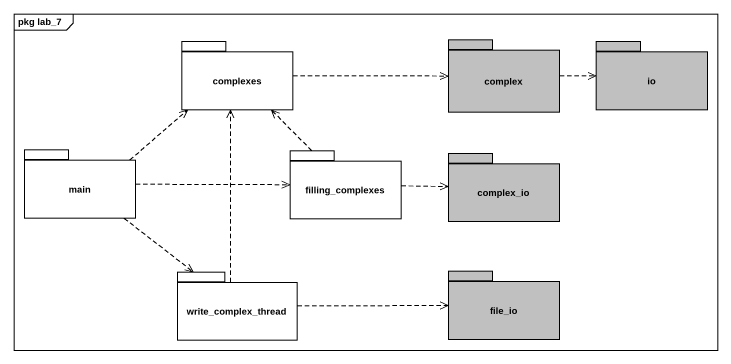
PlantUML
@startuml
mainframe pkg lab_7
package complexes {
}
package complex #C0C0C0 {
}
package io #C0C0C0 {
}
package main {
}
package filling_complexes {
}
package complex_io #C0C0C0 {
}
package write_complex_thread {
}
package file_io #C0C0C0 {
}
complexes .right.> complex
complex .right.> io
main .up.> complexes
main .right.> filling_complexes
main ..> write_complex_thread
filling_complexes .up.> complexes
filling_complexes .right.> complex_io
write_complex_thread .up.> complexes
write_complex_thread .right.> file_io
@enduml
